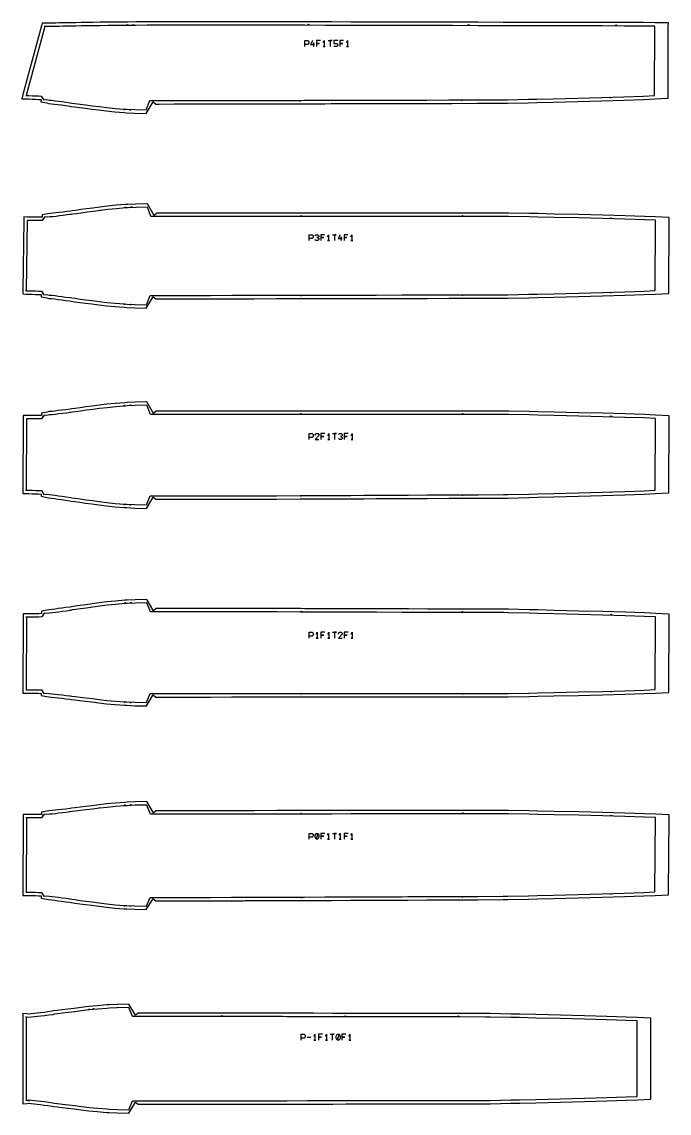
# Model space of a CAD drawing. Header units: metres. Extents: x -13 to 17818, y -156 to 3259.
# Drawn here: x -13 to 1892, y -49 to 3164 of the extents above; entities that cross this region are included whole.
import ezdxf

# ---------------------------------------------------------------- set-up
doc = ezdxf.new("R2010")
doc.units = ezdxf.units.M

msp = doc.modelspace()

# ---------------------------------------------------------------- linework, layer by layer
at = {"layer": 'Marge'}
for points in [[(-0.319, 2937.451), (7.269, 2937.21), (17.763, 2936.858), (27.321, 2936.517), (35.966, 2936.148), (43.866, 2935.729), (43.382, 2928.961), (60.518, 2925.456), (65.681, 2924.275), (74.772, 2923.431), (83.552, 2922.353), (93.159, 2920.965), (103.93, 2919.534), (115.584, 2918.07), (128.093, 2916.342), (131.641, 2915.371), (142.357, 2914.211), (157.206, 2912.064), (174.228, 2909.835), (192.848, 2907.464), (213.213, 2904.822), (235.648, 2902.007), (260.557, 2899.415), (288.18, 2897.301), (295.261, 2896.943), (318.859, 2895.858), (352.944, 2894.991), (373.293, 2928.756), (381.201, 2922.427), (391.621, 2922.433), (434.978, 2922.484), (470.408, 2922.539), (484.809, 2922.562), (541.546, 2922.664), (604.026, 2922.785), (638.62, 2922.855), (643.774, 2922.866), (669.101, 2922.918), (735.48, 2923.07), (805.356, 2923.244), (817.957, 2923.276), (878.648, 2923.428), (897.434, 2923.474), (953.749, 2923.613), (992.456, 2923.71), (1028.876, 2923.802), (1103.762, 2923.996), (1122.243, 2924.045), (1178.829, 2924.195), (1243.489, 2924.363), (1253.508, 2924.39), (1328.301, 2924.579), (1402.752, 2924.772), (1416.526, 2924.809), (1477.451, 2926.248), (1503.382, 2926.875), (1551.066, 2928.053), (1623.778, 2929.924), (1694.236, 2931.863), (1759.498, 2933.838), (1816.651, 2935.856), (1849.517, 2937.538), (1888.979, 2939.559), (1889.005, 2947.391), (1889.69, 3151.816), (1889.724, 3161.867), (1849.711, 3161.95), (1817.047, 3162.018), (1760.019, 3162.137), (1694.869, 3162.272), (1624.521, 3162.416), (1551.918, 3162.565), (1504.304, 3162.677), (1478.415, 3162.737), (1417.78, 3162.893), (1404.022, 3162.928), (1329.661, 3163.1), (1254.962, 3163.257), (1244.955, 3163.28), (1180.376, 3163.432), (1123.86, 3163.575), (1105.4, 3163.622), (1030.603, 3163.794), (994.228, 3163.868), (955.567, 3163.946), (899.322, 3164.05), (880.56, 3164.085), (819.943, 3164.203), (807.358, 3164.228), (737.562, 3164.365), (671.258, 3164.446), (645.963, 3164.456), (640.815, 3164.458), (606.261, 3164.471), (543.855, 3164.472), (487.183, 3164.45), (472.799, 3164.435), (437.406, 3164.396), (394.093, 3164.301), (383.687, 3164.262), (366.5, 3164.199), (356.023, 3164.16), (322.165, 3163.978), (298.629, 3163.812), (291.798, 3163.764), (264.446, 3163.526), (239.737, 3163.27), (217.329, 3163.002), (196.929, 3162.73), (178.335, 3162.465), (161.43, 3162.213), (146.113, 3161.974), (136.905, 3161.823), (132.236, 3161.747), (119.599, 3161.533), (108.013, 3161.334), (97.351, 3161.149), (87.528, 3160.978), (78.443, 3160.824), (69.97, 3160.684), (62.041, 3160.556), (54.566, 3160.447), (47.02, 3160.338), (45.056, 3153.051), (-9.657, 2950.048), (-12.944, 2937.852)], [(-0.303, 2362.75), (7.294, 2362.52), (17.804, 2362.188), (27.377, 2361.866), (36.037, 2361.52), (43.953, 2361.126), (43.546, 2354.6), (60.569, 2351.212), (65.829, 2350.072), (74.91, 2349.266), (83.709, 2348.228), (93.331, 2346.887), (104.111, 2345.504), (115.773, 2344.087), (128.298, 2342.41), (131.874, 2341.459), (142.566, 2340.338), (157.441, 2338.243), (174.478, 2336.067), (193.116, 2333.747), (213.502, 2331.156), (235.959, 2328.391), (260.891, 2325.84), (288.539, 2323.757), (295.625, 2323.404), (319.248, 2322.332), (353.369, 2321.473), (373.716, 2354.981), (381.658, 2348.686), (392.09, 2348.694), (435.496, 2348.746), (470.965, 2348.798), (485.384, 2348.819), (542.186, 2348.911), (604.738, 2349.017), (639.372, 2349.078), (644.533, 2349.087), (669.888, 2349.132), (736.344, 2349.26), (806.302, 2349.403), (818.917, 2349.429), (879.679, 2349.553), (898.486, 2349.591), (954.867, 2349.706), (993.619, 2349.785), (1030.082, 2349.86), (1105.055, 2350.018), (1123.558, 2350.058), (1180.209, 2350.179), (1244.945, 2350.315), (1254.976, 2350.337), (1329.856, 2350.491), (1404.394, 2350.648), (1418.183, 2350.678), (1479.173, 2352.046), (1505.134, 2352.642), (1552.873, 2353.763), (1625.669, 2355.548), (1696.209, 2357.399), (1761.545, 2359.286), (1818.763, 2361.218), (1851.663, 2362.835), (1891.145, 2364.776), (1891.171, 2372.688), (1891.872, 2579.76), (1891.9, 2587.972), (1852.356, 2589.884), (1819.5, 2591.473), (1762.363, 2593.327), (1697.119, 2595.115), (1626.68, 2596.852), (1553.991, 2598.514), (1506.324, 2599.556), (1480.401, 2600.109), (1419.497, 2601.375), (1405.725, 2601.373), (1331.283, 2601.354), (1256.5, 2601.329), (1246.482, 2601.327), (1181.83, 2601.311), (1125.251, 2601.3), (1106.772, 2601.297), (1031.895, 2601.277), (995.48, 2601.265), (956.777, 2601.251), (900.469, 2601.228), (881.686, 2601.221), (821.002, 2601.198), (808.403, 2601.193), (738.535, 2601.168), (672.164, 2601.128), (646.841, 2601.106), (641.687, 2601.102), (607.098, 2601.072), (544.626, 2601.012), (487.896, 2600.95), (473.496, 2600.932), (438.072, 2600.887), (394.723, 2600.818), (384.305, 2600.797), (376.523, 2594.163), (356.689, 2628.817), (322.599, 2627.84), (298.986, 2626.677), (291.901, 2626.295), (264.245, 2624.092), (239.293, 2621.428), (216.812, 2618.566), (196.402, 2615.908), (177.741, 2613.544), (160.682, 2611.341), (145.803, 2609.235), (135.066, 2608.126), (131.51, 2607.169), (118.98, 2605.526), (107.31, 2604.165), (96.528, 2602.848), (86.917, 2601.583), (78.136, 2600.644), (69.044, 2599.966), (63.894, 2598.88), (46.712, 2595.828), (47.121, 2589.081), (39.282, 2588.972), (30.674, 2589), (21.133, 2589.139), (10.65, 2589.336), (3.06, 2589.503), (-7.02, 2589.724), (-7.158, 2579.643), (-10, 2372.882), (-10.135, 2363.046)], [(-0.205, 1775.268), (7.394, 1775.113), (17.881, 1774.857), (27.427, 1774.579), (36.043, 1774.232), (43.905, 1773.797), (43.674, 1767.154), (60.554, 1763.685), (65.812, 1762.474), (74.891, 1761.55), (83.696, 1760.397), (93.329, 1758.929), (104.118, 1757.409), (115.792, 1755.846), (128.334, 1754.019), (131.941, 1753.025), (142.619, 1751.787), (157.522, 1749.538), (174.578, 1747.196), (193.238, 1744.708), (213.651, 1741.953), (236.137, 1739.033), (261.095, 1736.338), (288.763, 1734.124), (295.859, 1733.743), (319.485, 1732.581), (353.615, 1731.626), (373.772, 1764.606), (381.689, 1758.269), (392.12, 1758.254), (435.536, 1758.261), (471.012, 1758.308), (485.429, 1758.327), (542.234, 1758.443), (604.785, 1758.596), (639.42, 1758.693), (644.58, 1758.708), (669.934, 1758.779), (736.392, 1759.021), (806.35, 1759.325), (818.964, 1759.38), (879.722, 1759.644), (898.528, 1759.724), (954.904, 1759.963), (993.655, 1760.134), (1030.115, 1760.295), (1105.085, 1760.645), (1123.588, 1760.736), (1180.236, 1761.013), (1244.966, 1761.319), (1254.996, 1761.367), (1329.868, 1761.702), (1404.403, 1762.051), (1418.193, 1762.119), (1479.176, 1763.657), (1505.133, 1764.322), (1552.867, 1765.568), (1625.656, 1767.526), (1696.192, 1769.545), (1761.526, 1771.59), (1818.743, 1773.661), (1851.642, 1775.357), (1891.097, 1777.391), (1891.127, 1785.191), (1891.933, 1996.059), (1891.964, 2004.264), (1852.422, 2006.2), (1819.528, 2007.81), (1762.323, 2009.695), (1697.001, 2011.515), (1626.477, 2013.286), (1553.697, 2014.982), (1505.97, 2016.045), (1480.015, 2016.609), (1419.032, 2017.901), (1405.244, 2017.902), (1330.71, 2017.902), (1255.834, 2017.898), (1245.804, 2017.898), (1181.072, 2017.899), (1124.424, 2017.902), (1105.922, 2017.903), (1030.953, 2017.903), (994.492, 2017.9), (955.742, 2017.897), (899.365, 2017.891), (880.559, 2017.889), (819.8, 2017.883), (807.186, 2017.882), (737.231, 2017.876), (670.779, 2017.857), (645.425, 2017.845), (640.265, 2017.842), (605.633, 2017.825), (543.084, 2017.789), (486.285, 2017.75), (471.868, 2017.737), (436.4, 2017.707), (392.997, 2017.657), (382.566, 2017.641), (374.72, 2011.12), (354.697, 2045.358), (320.569, 2044.417), (296.933, 2043.284), (289.842, 2042.912), (262.166, 2040.748), (237.202, 2038.119), (214.711, 2035.285), (194.293, 2032.646), (175.625, 2030.294), (158.559, 2028.094), (143.675, 2025.984), (132.928, 2024.867), (129.375, 2023.906), (116.838, 2022.245), (105.16, 2020.859), (94.369, 2019.512), (84.75, 2018.212), (75.96, 2017.234), (66.854, 2016.51), (61.709, 2015.391), (44.486, 2012.182), (44.95, 2005.37), (37.077, 2005.166), (28.441, 2005.067), (18.878, 2005.049), (8.374, 2005.064), (0.774, 2005.093), (-9.23, 2005.132), (-9.265, 1995.128), (-10, 1785.301), (-10.035, 1775.47)], [(-0.102, 1187.668), (7.498, 1187.59), (18.012, 1187.468), (27.587, 1187.337), (36.247, 1187.159), (44.156, 1186.911), (43.794, 1180.576), (60.782, 1177.462), (66.101, 1176.409), (75.171, 1175.727), (83.977, 1174.806), (93.606, 1173.589), (104.386, 1172.335), (116.053, 1171.048), (128.588, 1169.505), (132.19, 1168.597), (142.853, 1167.579), (157.749, 1165.622), (174.793, 1163.589), (193.443, 1161.416), (213.843, 1158.976), (236.311, 1156.357), (261.245, 1153.936), (288.89, 1151.956), (295.963, 1151.62), (319.589, 1150.599), (353.697, 1149.775), (373.806, 1182.305), (381.762, 1176.05), (392.193, 1176.054), (435.593, 1176.072), (471.058, 1176.088), (485.475, 1176.094), (542.273, 1176.12), (604.821, 1176.15), (639.451, 1176.167), (644.612, 1176.169), (669.966, 1176.181), (736.416, 1176.214), (806.368, 1176.249), (818.982, 1176.255), (879.741, 1176.285), (898.548, 1176.295), (954.925, 1176.323), (993.674, 1176.342), (1030.135, 1176.36), (1105.103, 1176.397), (1123.604, 1176.407), (1180.252, 1176.435), (1244.985, 1176.467), (1255.015, 1176.472), (1329.891, 1176.51), (1404.424, 1176.547), (1418.212, 1176.554), (1479.191, 1177.791), (1505.151, 1178.333), (1552.886, 1179.353), (1625.678, 1180.984), (1696.215, 1182.684), (1761.549, 1184.427), (1818.766, 1186.226), (1851.662, 1187.754), (1891.164, 1189.588), (1891.198, 1197.575), (1892.097, 1411.732), (1892.132, 1419.91), (1852.598, 1421.888), (1819.71, 1423.533), (1762.508, 1425.514), (1697.187, 1427.457), (1626.664, 1429.366), (1553.888, 1431.21), (1506.162, 1432.382), (1480.209, 1433.005), (1419.235, 1434.448), (1405.445, 1434.494), (1330.91, 1434.727), (1256.036, 1434.945), (1246.006, 1434.977), (1181.276, 1435.181), (1124.628, 1435.37), (1106.125, 1435.432), (1031.154, 1435.665), (994.694, 1435.768), (955.943, 1435.879), (899.566, 1436.03), (880.76, 1436.081), (820.002, 1436.25), (807.388, 1436.286), (737.429, 1436.481), (670.971, 1436.621), (645.617, 1436.654), (640.456, 1436.661), (605.822, 1436.706), (543.271, 1436.766), (486.467, 1436.8), (472.049, 1436.798), (436.574, 1436.795), (393.16, 1436.744), (382.729, 1436.717), (374.858, 1430.269), (354.863, 1463.569), (320.727, 1462.567), (297.093, 1461.374), (289.996, 1460.985), (262.315, 1458.737), (237.343, 1456.018), (214.84, 1453.084), (194.413, 1450.327), (175.74, 1447.847), (158.672, 1445.521), (143.761, 1443.292), (133.074, 1442.076), (129.468, 1441.089), (116.919, 1439.298), (105.24, 1437.778), (94.448, 1436.304), (84.814, 1434.886), (76.008, 1433.786), (66.928, 1432.925), (61.675, 1431.752), (44.767, 1428.438), (44.99, 1421.82), (37.144, 1421.489), (28.536, 1421.275), (18.993, 1421.155), (8.506, 1421.077), (0.905, 1421.053), (-9.019, 1421.022), (-9.063, 1411.097), (-10, 1197.711), (-10.044, 1187.769)], [(-0.187, 591.815), (7.408, 591.673), (17.893, 591.44), (27.438, 591.185), (36.056, 590.867), (43.924, 590.464), (43.767, 584.122), (60.5, 580.796), (65.858, 579.64), (74.91, 578.77), (83.721, 577.674), (93.355, 576.277), (104.134, 574.829), (115.797, 573.341), (128.335, 571.596), (131.97, 570.637), (142.596, 569.462), (157.502, 567.306), (174.543, 565.062), (193.188, 562.674), (213.587, 560.025), (236.055, 557.213), (260.987, 554.617), (288.627, 552.483), (295.709, 552.117), (319.318, 550.996), (353.417, 550.075), (373.53, 582.192), (381.478, 575.955), (391.902, 575.942), (435.289, 575.951), (470.742, 575.994), (485.151, 576.012), (541.92, 576.116), (604.433, 576.253), (639.045, 576.34), (644.202, 576.353), (669.541, 576.417), (735.957, 576.63), (805.872, 576.899), (818.478, 576.947), (879.199, 577.18), (897.994, 577.25), (954.336, 577.461), (993.063, 577.612), (1029.501, 577.753), (1104.425, 578.061), (1122.916, 578.141), (1179.529, 578.385), (1244.22, 578.654), (1254.244, 578.696), (1329.071, 578.991), (1403.56, 579.298), (1417.341, 579.358), (1478.283, 580.809), (1504.226, 581.437), (1551.935, 582.614), (1624.686, 584.467), (1695.185, 586.379), (1760.486, 588.318), (1817.675, 590.284), (1850.555, 591.899), (1889.999, 593.837), (1890.063, 601.556), (1891.878, 820.71), (1891.949, 829.202), (1852.341, 831.031), (1819.461, 832.549), (1762.264, 834.315), (1696.95, 836.012), (1626.432, 837.659), (1553.657, 839.234), (1505.932, 840.216), (1479.978, 840.737), (1419.006, 841.927), (1405.218, 841.917), (1330.683, 841.864), (1255.804, 841.81), (1245.774, 841.803), (1181.04, 841.758), (1124.39, 841.718), (1105.888, 841.705), (1030.917, 841.652), (994.455, 841.626), (955.705, 841.598), (899.326, 841.556), (880.518, 841.542), (819.758, 841.498), (807.143, 841.489), (737.189, 841.438), (670.736, 841.387), (645.381, 841.366), (640.221, 841.362), (605.589, 841.333), (543.039, 841.281), (486.24, 841.233), (471.822, 841.22), (436.356, 841.189), (392.955, 841.149), (382.524, 841.139), (374.635, 834.723), (354.674, 867.996), (320.552, 867.109), (296.915, 866.035), (289.835, 865.683), (262.169, 863.628), (237.213, 861.131), (214.726, 858.442), (194.31, 855.945), (175.644, 853.728), (158.585, 851.66), (143.687, 849.675), (132.991, 848.646), (129.405, 847.729), (116.866, 846.18), (105.193, 844.897), (94.408, 843.651), (84.783, 842.447), (75.982, 841.55), (66.901, 840.903), (61.64, 839.858), (44.554, 836.824), (44.955, 830.36), (37.068, 830.202), (28.421, 830.143), (18.851, 830.157), (8.341, 830.2), (0.741, 830.245), (-9.288, 830.305), (-9.319, 820.276), (-10, 601.844), (-10.031, 591.999)], [(1.266, -20.928), (8.749, -19.973), (14.05, -21.074), (23.117, -21.834), (31.92, -22.832), (41.546, -24.135), (52.326, -25.484), (63.991, -26.872), (76.526, -28.522), (80.133, -29.462), (90.795, -30.567), (105.692, -32.642), (122.737, -34.803), (141.387, -37.11), (161.789, -39.689), (184.26, -42.447), (209.197, -45), (236.843, -47.101), (243.922, -47.461), (267.539, -48.561), (301.64, -49.468), (321.681, -16.698), (329.59, -23.034), (340.015, -23.045), (383.396, -23.061), (418.845, -23.055), (433.254, -23.052), (490.022, -23.024), (552.535, -22.982), (587.147, -22.952), (592.304, -22.948), (617.644, -22.926), (684.058, -22.845), (753.973, -22.736), (766.58, -22.717), (827.303, -22.622), (846.098, -22.594), (902.443, -22.509), (941.17, -22.448), (977.61, -22.39), (1052.535, -22.262), (1071.027, -22.229), (1127.642, -22.127), (1192.336, -22.015), (1202.36, -21.997), (1277.191, -21.877), (1351.682, -21.749), (1365.462, -21.724), (1426.402, -20.402), (1452.343, -19.827), (1500.046, -18.745), (1572.788, -17.029), (1643.277, -15.247), (1708.566, -13.426), (1765.742, -11.558), (1798.614, -9.989), (1838.137, -8.102), (1838.137, 0), (1838.137, 222.007), (1838.136, 230.109), (1798.614, 231.996), (1765.742, 233.565), (1708.566, 235.433), (1643.277, 237.253), (1572.788, 239.035), (1500.046, 240.751), (1452.343, 241.833), (1426.402, 242.407), (1365.462, 243.729), (1351.681, 243.754), (1277.191, 243.882), (1202.359, 244.002), (1192.335, 244.019), (1127.641, 244.131), (1071.026, 244.233), (1052.535, 244.267), (977.609, 244.394), (941.17, 244.452), (902.442, 244.513), (846.098, 244.597), (827.303, 244.625), (766.58, 244.72), (753.973, 244.739), (684.058, 244.848), (617.643, 244.929), (592.304, 244.95), (587.146, 244.954), (552.534, 244.984), (490.021, 245.026), (433.253, 245.054), (418.844, 245.056), (383.395, 245.062), (340.014, 245.047), (329.589, 245.035), (321.68, 238.699), (301.639, 271.469), (267.538, 270.562), (243.922, 269.462), (236.843, 269.102), (209.197, 267.001), (184.259, 264.447), (161.788, 261.69), (141.387, 259.111), (122.736, 256.803), (105.691, 254.642), (90.794, 252.567), (80.133, 251.463), (76.525, 250.523), (63.991, 248.872), (52.325, 247.484), (41.546, 246.135), (31.919, 244.832), (23.116, 243.834), (14.05, 243.074), (8.749, 241.973), (1.266, 242.928), (-10, 244.367), (-10, 233.009), (-10, -11.009), (-10, -22.367)]]:
    msp.add_lwpolyline(points, close=True, dxfattribs=at)
at = {"layer": 'Patron'}
for points in [[(-0.001, 2947.446), (7.587, 2947.205), (18.098, 2946.852), (27.678, 2946.51), (36.392, 2946.139), (44.394, 2945.715), (51.758, 2934.424), (59.257, 2935.377), (67.197, 2934.159), (75.676, 2933.39), (84.765, 2932.279), (94.587, 2930.862), (105.247, 2929.447), (116.83, 2927.992), (129.461, 2926.249), (134.115, 2925.06), (143.326, 2924.164), (158.63, 2921.962), (175.526, 2919.751), (194.111, 2917.384), (214.499, 2914.739), (236.893, 2911.929), (261.591, 2909.361), (288.941, 2907.272), (295.761, 2906.931), (319.318, 2905.847), (353.197, 2904.988), (363.987, 2932.416), (381.195, 2932.427), (391.615, 2932.433), (434.966, 2932.484), (470.392, 2932.539), (484.793, 2932.562), (541.528, 2932.664), (604.007, 2932.785), (638.599, 2932.855), (643.754, 2932.866), (669.08, 2932.918), (735.457, 2933.07), (805.331, 2933.244), (817.932, 2933.276), (878.623, 2933.428), (897.409, 2933.474), (953.724, 2933.613), (992.431, 2933.71), (1028.851, 2933.802), (1103.736, 2933.996), (1122.217, 2934.045), (1178.802, 2934.195), (1243.463, 2934.363), (1253.482, 2934.389), (1328.276, 2934.579), (1402.726, 2934.772), (1416.499, 2934.809), (1477.215, 2936.246), (1503.141, 2936.872), (1550.819, 2938.05), (1623.52, 2939.921), (1693.961, 2941.859), (1759.195, 2943.833), (1816.298, 2945.849), (1849.005, 2947.525), (1849.69, 3151.95), (1817.026, 3152.018), (1759.998, 3152.137), (1694.849, 3152.272), (1624.501, 3152.416), (1551.895, 3152.565), (1504.281, 3152.677), (1478.389, 3152.737), (1417.755, 3152.893), (1403.999, 3152.928), (1329.64, 3153.1), (1254.939, 3153.257), (1244.932, 3153.28), (1180.351, 3153.432), (1123.834, 3153.576), (1105.377, 3153.622), (1030.583, 3153.794), (994.208, 3153.868), (955.549, 3153.946), (899.303, 3154.05), (880.54, 3154.085), (819.923, 3154.203), (807.339, 3154.228), (737.549, 3154.365), (671.255, 3154.446), (645.959, 3154.456), (640.811, 3154.458), (606.261, 3154.471), (543.859, 3154.472), (487.194, 3154.45), (472.81, 3154.435), (437.428, 3154.396), (394.13, 3154.301), (383.724, 3154.262), (366.537, 3154.199), (356.077, 3154.16), (322.235, 3153.978), (298.7, 3153.812), (291.885, 3153.764), (264.55, 3153.526), (239.856, 3153.271), (217.462, 3153.003), (197.071, 3152.731), (178.484, 3152.466), (161.586, 3152.214), (146.277, 3151.975), (137.069, 3151.825), (132.406, 3151.749), (119.771, 3151.535), (108.187, 3151.335), (97.524, 3151.15), (87.698, 3150.98), (78.608, 3150.825), (70.131, 3150.685), (62.187, 3150.557), (54.711, 3150.448)], [(-0.001, 2372.745), (7.596, 2372.516), (18.12, 2372.183), (27.712, 2371.861), (36.437, 2371.512), (44.449, 2371.114), (51.829, 2360.203), (59.336, 2361.136), (67.286, 2359.965), (75.775, 2359.228), (84.876, 2358.16), (94.709, 2356.791), (105.382, 2355.423), (116.979, 2354.015), (129.625, 2352.322), (134.285, 2351.164), (143.506, 2350.293), (158.829, 2348.147), (175.744, 2345.987), (194.351, 2343.67), (214.763, 2341.077), (237.182, 2338.316), (261.908, 2335.788), (289.289, 2333.729), (296.118, 2333.392), (319.701, 2332.321), (353.619, 2331.47), (364.422, 2358.672), (381.65, 2358.686), (392.082, 2358.694), (435.484, 2358.746), (470.951, 2358.798), (485.369, 2358.819), (542.17, 2358.911), (604.722, 2359.017), (639.354, 2359.078), (644.515, 2359.087), (669.871, 2359.132), (736.325, 2359.26), (806.281, 2359.403), (818.896, 2359.429), (879.658, 2359.553), (898.466, 2359.591), (954.847, 2359.706), (993.599, 2359.785), (1030.061, 2359.86), (1105.034, 2360.018), (1123.536, 2360.058), (1180.188, 2360.179), (1244.924, 2360.315), (1254.955, 2360.337), (1329.835, 2360.491), (1404.373, 2360.648), (1418.162, 2360.678), (1478.948, 2362.043), (1504.905, 2362.639), (1552.638, 2363.761), (1625.424, 2365.545), (1695.947, 2367.395), (1761.257, 2369.282), (1818.426, 2371.213), (1851.172, 2372.823), (1851.872, 2579.896), (1819.176, 2581.478), (1762.089, 2583.331), (1696.872, 2585.118), (1626.452, 2586.854), (1553.773, 2588.516), (1506.11, 2589.559), (1480.193, 2590.111), (1419.499, 2591.375), (1405.728, 2591.373), (1331.286, 2591.354), (1256.502, 2591.329), (1246.485, 2591.327), (1181.832, 2591.311), (1125.253, 2591.3), (1106.775, 2591.297), (1031.899, 2591.277), (995.483, 2591.265), (956.781, 2591.251), (900.473, 2591.228), (881.69, 2591.221), (821.006, 2591.198), (808.407, 2591.193), (738.541, 2591.168), (672.173, 2591.128), (646.849, 2591.106), (641.696, 2591.102), (607.107, 2591.072), (544.637, 2591.012), (487.909, 2590.95), (473.509, 2590.932), (438.088, 2590.887), (394.743, 2590.818), (384.324, 2590.797), (367.118, 2590.763), (356.975, 2618.821), (323.091, 2617.852), (299.519, 2616.691), (292.693, 2616.327), (265.305, 2614.149), (240.556, 2611.508), (218.103, 2608.65), (197.658, 2605.987), (179.021, 2603.627), (162.076, 2601.439), (146.722, 2599.277), (137.493, 2598.425), (132.809, 2597.253), (120.138, 2595.594), (108.522, 2594.239), (97.83, 2592.933), (87.974, 2591.639), (78.86, 2590.67), (70.364, 2590.054), (62.395, 2588.993), (54.926, 2590.124), (47.258, 2579.082), (39.248, 2578.972), (30.529, 2579.002), (20.945, 2579.141), (10.43, 2579.339), (2.841, 2579.505)], [(0, 1785.266), (7.599, 1785.111), (18.125, 1784.854), (27.719, 1784.575), (36.444, 1784.224), (44.457, 1783.781), (51.942, 1772.779), (59.436, 1773.622), (67.392, 1772.349), (75.884, 1771.501), (84.99, 1770.312), (94.833, 1768.816), (105.514, 1767.311), (117.119, 1765.758), (129.776, 1763.914), (134.445, 1762.707), (143.671, 1761.731), (159.008, 1759.427), (175.937, 1757.103), (194.559, 1754.621), (214.988, 1751.863), (237.425, 1748.949), (262.167, 1746.28), (289.56, 1744.092), (296.389, 1743.729), (319.977, 1742.569), (353.894, 1741.622), (364.477, 1768.294), (381.704, 1768.269), (392.135, 1768.254), (435.534, 1768.261), (470.999, 1768.308), (485.416, 1768.327), (542.213, 1768.443), (604.761, 1768.596), (639.392, 1768.693), (644.552, 1768.708), (669.906, 1768.779), (736.355, 1769.021), (806.307, 1769.325), (818.921, 1769.38), (879.679, 1769.644), (898.485, 1769.724), (954.862, 1769.963), (993.611, 1770.134), (1030.071, 1770.294), (1105.039, 1770.645), (1123.539, 1770.736), (1180.187, 1771.013), (1244.919, 1771.319), (1254.949, 1771.366), (1329.824, 1771.702), (1404.356, 1772.051), (1418.144, 1772.119), (1478.923, 1773.654), (1504.877, 1774.318), (1552.606, 1775.565), (1625.387, 1777.523), (1695.906, 1779.541), (1761.213, 1781.585), (1818.381, 1783.654), (1851.127, 1785.344), (1851.933, 1996.212), (1819.199, 1997.816), (1762.044, 1999.699), (1696.75, 2001.519), (1626.244, 2003.289), (1553.475, 2004.985), (1505.753, 2006.048), (1479.803, 2006.611), (1419.031, 2007.901), (1405.244, 2007.902), (1330.71, 2007.902), (1255.834, 2007.898), (1245.804, 2007.898), (1181.072, 2007.899), (1124.423, 2007.902), (1105.922, 2007.903), (1030.954, 2007.903), (994.493, 2007.9), (955.744, 2007.897), (899.366, 2007.891), (880.559, 2007.889), (819.801, 2007.883), (807.187, 2007.882), (737.234, 2007.876), (670.784, 2007.857), (645.43, 2007.845), (640.27, 2007.842), (605.639, 2007.825), (543.091, 2007.789), (486.294, 2007.75), (471.876, 2007.737), (436.412, 2007.707), (393.013, 2007.657), (382.581, 2007.641), (365.354, 2007.615), (354.972, 2035.361), (321.048, 2034.429), (297.453, 2033.298), (290.621, 2032.942), (263.213, 2030.802), (238.452, 2028.197), (215.993, 2025.368), (195.544, 2022.725), (176.903, 2020.376), (159.955, 2018.192), (144.601, 2016.027), (135.367, 2015.169), (130.688, 2013.992), (118.016, 2012.314), (106.399, 2010.936), (95.705, 2009.602), (85.85, 2008.273), (76.733, 2007.264), (68.233, 2006.606), (60.265, 2005.496), (52.775, 2006.59), (45.208, 1995.373), (37.19, 1995.166), (28.461, 1995.067), (18.864, 1995.049), (8.336, 1995.064), (0.735, 1995.093)], [(0, 1197.667), (7.6, 1197.59), (18.128, 1197.467), (27.724, 1197.336), (36.452, 1197.157), (44.469, 1196.906), (51.95, 1186.363), (59.448, 1187.372), (67.407, 1186.323), (75.903, 1185.7), (85.012, 1184.752), (94.857, 1183.51), (105.541, 1182.268), (117.149, 1180.988), (129.809, 1179.43), (134.479, 1178.332), (143.706, 1177.542), (159.045, 1175.537), (175.977, 1173.519), (194.601, 1171.348), (215.031, 1168.905), (237.469, 1166.29), (262.211, 1163.889), (289.603, 1161.93), (296.433, 1161.609), (320.02, 1160.59), (353.938, 1159.773), (364.531, 1186.044), (381.758, 1186.05), (392.189, 1186.054), (435.589, 1186.072), (471.053, 1186.088), (485.471, 1186.094), (542.268, 1186.12), (604.816, 1186.15), (639.447, 1186.167), (644.607, 1186.169), (669.961, 1186.181), (736.411, 1186.214), (806.363, 1186.249), (818.977, 1186.255), (879.736, 1186.285), (898.543, 1186.295), (954.92, 1186.323), (993.669, 1186.342), (1030.13, 1186.36), (1105.098, 1186.397), (1123.599, 1186.407), (1180.247, 1186.435), (1244.98, 1186.467), (1255.01, 1186.472), (1329.886, 1186.51), (1404.419, 1186.547), (1418.207, 1186.554), (1478.988, 1187.789), (1504.942, 1188.33), (1552.672, 1189.351), (1625.454, 1190.981), (1695.974, 1192.681), (1761.283, 1194.423), (1818.452, 1196.221), (1851.198, 1197.743), (1852.098, 1411.9), (1819.364, 1413.539), (1762.21, 1415.519), (1696.917, 1417.461), (1626.411, 1419.369), (1553.643, 1421.213), (1505.921, 1422.385), (1479.972, 1423.008), (1419.201, 1424.448), (1405.414, 1424.494), (1330.881, 1424.727), (1256.005, 1424.945), (1245.975, 1424.977), (1181.243, 1425.181), (1124.595, 1425.37), (1106.094, 1425.432), (1031.126, 1425.665), (994.665, 1425.768), (955.916, 1425.879), (899.539, 1426.03), (880.732, 1426.081), (819.974, 1426.25), (807.36, 1426.286), (737.408, 1426.481), (670.958, 1426.621), (645.604, 1426.654), (640.443, 1426.661), (605.813, 1426.706), (543.265, 1426.766), (486.467, 1426.8), (472.05, 1426.798), (436.585, 1426.795), (393.186, 1426.744), (382.755, 1426.717), (365.528, 1426.671), (355.155, 1453.573), (321.231, 1452.58), (297.636, 1451.389), (290.804, 1451.017), (263.397, 1448.796), (238.636, 1446.102), (216.178, 1443.173), (195.73, 1440.414), (177.09, 1437.939), (160.144, 1435.63), (144.791, 1433.345), (135.558, 1432.389), (130.88, 1431.189), (118.21, 1429.382), (106.594, 1427.87), (95.902, 1426.41), (86.048, 1424.962), (76.933, 1423.829), (68.435, 1423.039), (60.468, 1421.825), (52.981, 1422.735), (45.409, 1411.829), (37.392, 1411.492), (28.663, 1411.276), (19.066, 1411.155), (8.537, 1411.077), (0.937, 1411.053)], [(0, 601.813), (7.595, 601.671), (18.115, 601.437), (27.704, 601.182), (36.425, 600.86), (44.434, 600.451), (51.919, 589.914), (59.409, 590.736), (67.362, 589.526), (75.85, 588.726), (84.951, 587.598), (94.789, 586.174), (105.464, 584.74), (117.063, 583.261), (129.713, 581.501), (134.38, 580.342), (143.6, 579.412), (158.928, 577.204), (175.848, 574.976), (194.458, 572.593), (214.874, 569.942), (237.297, 567.136), (262.022, 564.564), (289.396, 562.453), (296.221, 562.103), (319.792, 560.985), (353.687, 560.072), (364.273, 585.975), (381.49, 585.955), (391.914, 585.942), (435.287, 585.951), (470.73, 585.994), (485.139, 586.012), (541.901, 586.116), (604.411, 586.253), (639.02, 586.34), (644.177, 586.353), (669.516, 586.417), (735.925, 586.63), (805.834, 586.899), (818.44, 586.947), (879.161, 587.18), (897.956, 587.25), (954.298, 587.461), (993.024, 587.611), (1029.462, 587.753), (1104.384, 588.061), (1122.873, 588.141), (1179.486, 588.385), (1244.178, 588.654), (1254.202, 588.696), (1329.032, 588.991), (1403.519, 589.298), (1417.298, 589.358), (1478.045, 590.806), (1503.985, 591.434), (1551.688, 592.611), (1624.431, 594.464), (1694.914, 596.376), (1760.189, 598.313), (1817.331, 600.278), (1850.064, 601.887), (1851.88, 821.042), (1819.152, 822.554), (1762.005, 824.318), (1696.716, 826.015), (1626.215, 827.662), (1553.451, 829.236), (1505.731, 830.218), (1479.782, 830.739), (1419.013, 831.927), (1405.225, 831.917), (1330.69, 831.864), (1255.811, 831.81), (1245.781, 831.803), (1181.047, 831.758), (1124.397, 831.718), (1105.895, 831.705), (1030.924, 831.652), (994.463, 831.626), (955.712, 831.598), (899.333, 831.556), (880.526, 831.542), (819.765, 831.498), (807.151, 831.489), (737.196, 831.438), (670.744, 831.387), (645.389, 831.366), (640.229, 831.362), (605.597, 831.333), (543.048, 831.281), (486.249, 831.233), (471.831, 831.22), (436.365, 831.189), (392.965, 831.149), (382.533, 831.139), (365.306, 831.122), (354.933, 857.999), (321.006, 857.119), (297.408, 856.048), (290.575, 855.71), (263.164, 853.677), (238.401, 851.201), (215.94, 848.516), (195.489, 846.015), (176.847, 843.801), (159.898, 841.747), (144.543, 839.712), (135.309, 838.919), (130.63, 837.804), (117.958, 836.239), (106.34, 834.963), (95.646, 833.728), (85.791, 832.498), (76.674, 831.574), (68.174, 830.984), (60.206, 829.961), (52.716, 831.046), (45.154, 820.362), (37.136, 820.203), (28.407, 820.143), (18.81, 820.157), (8.282, 820.2), (0.681, 820.245)], [(0, -11.009), (7.483, -10.053), (15.441, -11.171), (23.934, -11.868), (33.041, -12.895), (42.885, -14.225), (53.567, -15.561), (65.173, -16.942), (77.831, -18.608), (82.502, -19.747), (91.727, -20.611), (107.065, -22.737), (123.994, -24.882), (142.615, -27.186), (163.043, -29.768), (185.478, -32.521), (210.215, -35.052), (237.6, -37.129), (244.426, -37.474), (268.004, -38.572), (301.905, -39.471), (312.383, -13.015), (329.6, -13.034), (340.025, -13.045), (383.399, -13.061), (418.843, -13.055), (433.252, -13.052), (490.017, -13.024), (552.528, -12.982), (587.138, -12.952), (592.296, -12.948), (617.635, -12.926), (684.046, -12.845), (753.958, -12.736), (766.565, -12.717), (827.288, -12.622), (846.083, -12.594), (902.428, -12.509), (941.155, -12.448), (977.594, -12.39), (1052.518, -12.263), (1071.009, -12.229), (1127.624, -12.127), (1192.318, -12.015), (1202.343, -11.997), (1277.175, -11.877), (1351.665, -11.749), (1365.444, -11.724), (1426.185, -10.404), (1452.122, -9.83), (1499.82, -8.748), (1572.552, -7.032), (1643.024, -5.25), (1708.288, -3.43), (1765.416, -1.563), (1798.137, 0), (1798.137, 222.007), (1765.415, 223.57), (1708.287, 225.437), (1643.024, 227.256), (1572.552, 229.038), (1499.819, 230.754), (1452.121, 231.835), (1426.184, 232.41), (1365.444, 233.729), (1351.664, 233.754), (1277.174, 233.882), (1202.342, 234.002), (1192.318, 234.019), (1127.623, 234.131), (1071.008, 234.233), (1052.518, 234.267), (977.593, 234.394), (941.154, 234.452), (902.427, 234.513), (846.083, 234.597), (827.287, 234.626), (766.564, 234.72), (753.957, 234.739), (684.046, 234.848), (617.635, 234.929), (592.295, 234.95), (587.138, 234.954), (552.527, 234.984), (490.016, 235.026), (433.252, 235.054), (418.843, 235.056), (383.399, 235.062), (340.025, 235.047), (329.6, 235.035), (312.383, 235.017), (301.904, 261.472), (268.003, 260.573), (244.426, 259.475), (237.599, 259.13), (210.215, 257.053), (185.477, 254.522), (163.042, 251.769), (142.615, 249.187), (123.993, 246.882), (107.064, 244.737), (91.727, 242.611), (82.502, 241.747), (77.83, 240.608), (65.172, 238.943), (53.567, 237.562), (42.884, 236.225), (33.04, 234.895), (23.933, 233.868), (15.441, 233.172), (7.482, 232.054), (0, 233.009)]]:
    msp.add_lwpolyline(points, close=True, dxfattribs=at)
at = {"layer": 'Repers points'}
for p, q in [((54.711, 3150.448), (54.685, 3152.248)), ((137.069, 3151.825), (137.039, 3153.625)), ((223.452, 3153.075), (223.43, 3154.875)), ((400.887, 3154.316), (400.883, 3156.116)), ((589.343, 3154.471), (589.343, 3156.271)), ((1071.95, 3153.699), (1071.954, 3155.499)), ((0, 2947.525), (-0.076, 2945.727)), ((48.665, 2939.167), (47.157, 2938.183)), ((48.665, 2939.167), (47.157, 2938.183)), ((128.401, 2926.395), (128.155, 2924.612)), ((374.175, 2932.422), (374.176, 2930.622)), ((563.977, 2932.707), (563.98, 2930.907)), ((1050.03, 2933.857), (1050.034, 2932.057)), ((214.584, 2914.729), (214.36, 2912.943)), ((217.899, 2608.623), (217.666, 2610.408)), ((51.722, 2585.51), (50.243, 2586.537)), ((51.722, 2585.51), (50.243, 2586.537)), ((131.694, 2597.107), (131.46, 2598.892)), ((376.452, 2590.782), (376.449, 2592.582)), ((566.254, 2591.033), (566.252, 2592.833)), ((1052.308, 2591.283), (1052.308, 2593.083)), ((0, 2372.823), (-1.798, 2372.914)), ((-0.001, 2372.745), (-0.055, 2370.946)), ((48.832, 2364.634), (47.341, 2363.625)), ((48.832, 2364.634), (47.341, 2363.625)), ((128.914, 2352.417), (128.675, 2350.633)), ((375.247, 2358.681), (375.248, 2356.881)), ((565.251, 2358.95), (565.254, 2357.15)), ((1051.824, 2359.906), (1051.828, 2358.106)), ((215.229, 2341.019), (215.009, 2339.233)), ((215.826, 2025.346), (215.595, 2027.131)), ((49.586, 2001.862), (48.094, 2002.869)), ((49.586, 2001.862), (48.094, 2002.869)), ((129.527, 2013.839), (129.291, 2015.623)), ((375.034, 2007.63), (375.031, 2009.43)), ((565.038, 2007.802), (565.037, 2009.602)), ((1051.612, 2007.903), (1051.612, 2009.703)), ((0, 1785.344), (-1.799, 1785.415)), ((0, 1785.266), (-0.037, 1783.467)), ((48.852, 1777.321), (47.364, 1776.309)), ((48.852, 1777.321), (47.364, 1776.309)), ((375.264, 1768.278), (375.261, 1766.478)), ((565.247, 1768.499), (565.252, 1766.699)), ((1051.764, 1770.396), (1051.772, 1768.596)), ((128.772, 1764.061), (128.512, 1762.279)), ((214.968, 1751.866), (214.728, 1750.082)), ((49.866, 1418.249), (48.388, 1419.275)), ((49.866, 1418.249), (48.388, 1419.275)), ((129.881, 1431.047), (129.627, 1432.829)), ((216.089, 1443.161), (215.849, 1444.945)), ((376.027, 1426.699), (376.022, 1428.499)), ((566.011, 1426.745), (566.013, 1428.545)), ((1052.53, 1425.598), (1052.535, 1427.398)), ((0.937, 1411.053), (0.931, 1412.853)), ((0, 1197.667), (-0.019, 1195.867)), ((48.989, 1190.535), (47.521, 1189.493)), ((48.989, 1190.535), (47.521, 1189.493)), ((129.335, 1179.488), (129.115, 1177.702)), ((215.72, 1168.825), (215.512, 1167.037)), ((376.459, 1186.048), (376.46, 1184.248)), ((566.408, 1186.132), (566.409, 1184.332)), ((1052.839, 1186.371), (1052.84, 1184.571)), ((129.943, 837.719), (129.722, 839.505)), ((216.305, 848.559), (216.092, 850.347)), ((0.681, 820.245), (0.692, 822.045)), ((49.668, 826.74), (48.199, 827.78)), ((49.668, 826.74), (48.199, 827.78)), ((376.314, 831.133), (376.312, 832.933)), ((566.263, 831.301), (566.261, 833.101)), ((1052.694, 831.668), (1052.692, 833.468)), ((0, 601.813), (-0.034, 600.013)), ((48.95, 594.093), (47.483, 593.051)), ((48.95, 594.093), (47.483, 593.051)), ((129.11, 581.584), (128.862, 579.802)), ((376.212, 585.961), (376.21, 584.161)), ((566.044, 586.169), (566.048, 584.369)), ((1052.171, 587.846), (1052.178, 586.046)), ((215.308, 569.888), (215.085, 568.102)), ((264.197, 260.396), (264.113, 262.194)), ((0, 233.009), (0.227, 234.794)), ((62.81, 238.661), (62.597, 240.449)), ((128.559, 247.447), (128.338, 249.234)), ((390.981, 235.061), (390.981, 236.861)), ((761.732, 234.727), (761.735, 236.527)), ((0, -11.009), (0.228, -12.794)), ((0, -11.009), (0.228, -12.794)), ((0, -11.009), (0.228, -12.794)), ((0, -11.009), (0.228, -12.794)), ((0, -11.009), (0.228, -12.794)), ((0, -11.009), (0.228, -12.794))]:
    msp.add_line(p, q, dxfattribs=at)
at = {"layer": 'Repers suspente'}
for p, q in [((296.942, 3153.8), (295.421, 3156.789)), ((298.421, 3156.81), (296.942, 3153.8)), ((314.519, 3153.923), (312.998, 3156.913)), ((315.998, 3156.934), (314.519, 3153.923)), ((830.278, 3154.183), (828.784, 3157.186)), ((831.784, 3157.18), (830.278, 3154.183)), ((1301.934, 3153.158), (1300.441, 3156.161)), ((1303.441, 3156.155), (1301.934, 3153.158)), ((1735.718, 3152.187), (1734.225, 3155.19)), ((1737.225, 3155.184), (1735.718, 3152.187)), ((806.633, 2933.248), (805.14, 2930.244)), ((808.14, 2930.251), (806.633, 2933.248)), ((1281.656, 2934.461), (1280.164, 2931.457)), ((1283.164, 2931.465), (1281.656, 2934.461)), ((1718.438, 2942.6), (1717.029, 2939.556)), ((1720.028, 2939.647), (1718.438, 2942.6)), ((288.217, 2907.327), (286.493, 2904.45)), ((289.484, 2904.222), (288.217, 2907.327)), ((305.899, 2906.465), (304.263, 2903.537)), ((307.26, 2903.399), (305.899, 2906.465)), ((291.511, 2616.233), (289.778, 2619.104)), ((292.768, 2619.342), (291.511, 2616.233)), ((309.189, 2617.167), (307.543, 2620.09)), ((310.539, 2620.238), (309.189, 2617.167)), ((808.91, 2591.194), (807.409, 2594.193)), ((810.409, 2594.194), (808.91, 2591.194)), ((1283.936, 2591.338), (1282.435, 2594.338)), ((1285.435, 2594.339), (1283.936, 2591.338)), ((1720.739, 2584.464), (1719.322, 2587.504)), ((1722.32, 2587.421), (1720.739, 2584.464)), ((808.166, 2359.407), (806.672, 2356.404)), ((809.672, 2356.41), (808.166, 2359.407)), ((1283.699, 2360.396), (1282.205, 2357.393)), ((1285.205, 2357.399), (1283.699, 2360.396)), ((1720.956, 2368.118), (1719.544, 2365.075)), ((1722.542, 2365.162), (1720.956, 2368.118)), ((288.956, 2333.754), (287.235, 2330.875)), ((290.227, 2330.65), (288.956, 2333.754)), ((306.658, 2332.914), (305.023, 2329.985)), ((308.02, 2329.849), (306.658, 2332.914)), ((289.528, 2032.857), (287.799, 2035.731)), ((290.79, 2035.964), (289.528, 2032.857)), ((307.226, 2033.766), (305.584, 2036.691)), ((308.581, 2036.835), (307.226, 2033.766)), ((807.954, 2007.882), (806.454, 2010.882)), ((809.454, 2010.882), (807.954, 2007.882)), ((1283.487, 2007.899), (1281.987, 2010.899)), ((1284.987, 2010.899), (1283.487, 2007.899)), ((1720.754, 2000.85), (1719.339, 2003.89)), ((1722.337, 2003.807), (1720.754, 2000.85)), ((808.135, 1769.333), (806.648, 1766.327)), ((809.648, 1766.34), (808.135, 1769.333)), ((1283.611, 1771.495), (1282.124, 1768.488)), ((1285.124, 1768.502), (1283.611, 1771.495)), ((1720.8, 1780.32), (1719.394, 1777.275)), ((1722.393, 1777.368), (1720.8, 1780.32)), ((288.641, 1744.165), (286.907, 1741.294)), ((289.898, 1741.056), (288.641, 1744.165)), ((306.337, 1743.24), (304.691, 1740.317)), ((307.688, 1740.17), (306.337, 1743.24)), ((289.755, 1450.932), (288.018, 1453.801)), ((291.008, 1454.044), (289.755, 1450.932)), ((307.449, 1451.884), (305.8, 1454.805)), ((308.796, 1454.956), (307.449, 1451.884)), ((808.899, 1426.281), (807.408, 1429.286)), ((810.408, 1429.277), (808.899, 1426.281)), ((1284.378, 1424.863), (1282.887, 1427.867)), ((1285.887, 1427.858), (1284.378, 1424.863)), ((1721.581, 1416.727), (1720.171, 1419.77)), ((1723.169, 1419.681), (1721.581, 1416.727)), ((1721.791, 1193.37), (1720.371, 1190.331)), ((1723.37, 1190.411), (1721.791, 1193.37)), ((289.463, 1161.94), (287.753, 1159.055)), ((290.745, 1158.841), (289.463, 1161.94)), ((307.162, 1161.145), (305.534, 1158.213)), ((308.531, 1158.083), (307.162, 1161.145)), ((809.253, 1186.25), (807.754, 1183.249)), ((810.754, 1183.251), (809.253, 1186.25)), ((1284.646, 1186.487), (1283.148, 1183.486)), ((1286.148, 1183.488), (1284.646, 1186.487)), ((290.027, 855.67), (288.309, 858.551)), ((291.301, 858.772), (290.027, 855.67)), ((307.723, 856.516), (306.088, 859.445)), ((309.085, 859.581), (307.723, 856.516)), ((809.107, 831.49), (807.605, 834.489)), ((810.605, 834.491), (809.107, 831.49)), ((1284.501, 831.831), (1282.998, 834.83)), ((1285.998, 834.832), (1284.501, 831.831)), ((1721.65, 825.367), (1720.229, 828.405)), ((1723.228, 828.327), (1721.65, 825.367)), ((808.737, 586.91), (807.248, 583.904)), ((810.248, 583.916), (808.737, 586.91)), ((1283.833, 588.813), (1282.345, 585.807)), ((1285.345, 585.819), (1283.833, 588.813)), ((1720.683, 597.14), (1719.273, 594.097)), ((1722.271, 594.186), (1720.683, 597.14)), ((288.953, 562.487), (287.227, 559.612)), ((290.218, 559.381), (288.953, 562.487)), ((306.637, 561.609), (304.997, 558.684)), ((307.993, 558.541), (306.637, 561.609)), ((184.587, 254.413), (182.733, 257.208)), ((185.711, 257.573), (184.587, 254.413)), ((198.019, 255.805), (196.221, 258.637)), ((199.205, 258.942), (198.019, 255.805)), ((576.074, 234.964), (574.576, 237.965)), ((577.576, 237.963), (576.074, 234.964)), ((938.413, 234.456), (936.917, 237.458)), ((939.917, 237.453), (938.413, 234.456)), ((1271.657, 233.891), (1270.162, 236.893)), ((1273.162, 236.888), (1271.657, 233.891)), ((0, -11.009), (9.351, -12.839)), ((6.375, -13.219), (0, -11.009)), ((0, -11.009), (9.351, -12.839)), ((6.375, -13.219), (0, -11.009)), ((0, -11.009), (9.351, -12.839)), ((6.375, -13.219), (0, -11.009)), ((0, -11.009), (9.351, -12.839)), ((6.375, -13.219), (0, -11.009)), ((0, -11.009), (9.351, -12.839)), ((6.375, -13.219), (0, -11.009))]:
    msp.add_line(p, q, dxfattribs=at)
at = {"layer": 'Text'}
for p, q in [((819.897, 3092.191), (819.897, 3109.334)), ((819.897, 3109.334), (828.468, 3109.334)), ((828.468, 3097.906), (819.897, 3097.906)), ((828.468, 3109.334), (831.325, 3106.477)), ((831.325, 3100.763), (828.468, 3097.906)), ((831.325, 3106.477), (831.325, 3100.763)), ((842.754, 3109.334), (837.04, 3097.906)), ((837.04, 3097.906), (848.468, 3097.906)), ((845.611, 3097.906), (845.611, 3103.62)), ((845.611, 3103.62), (845.611, 3092.191)), ((848.468, 3097.906), (845.611, 3097.906)), ((865.611, 3109.334), (854.182, 3109.334)), ((854.182, 3109.334), (854.182, 3100.763)), ((854.182, 3100.763), (862.754, 3100.763)), ((862.754, 3100.763), (854.182, 3100.763)), ((854.182, 3100.763), (854.182, 3092.191)), ((874.182, 3103.62), (877.04, 3109.334)), ((877.04, 3092.191), (874.182, 3092.191)), ((874.182, 3092.191), (879.897, 3092.191)), ((877.04, 3109.334), (877.04, 3092.191)), ((888.468, 3109.334), (899.897, 3109.334)), ((899.897, 3109.334), (894.182, 3109.334)), ((894.182, 3109.334), (894.182, 3092.191)), ((917.04, 3109.334), (905.611, 3109.334)), ((905.611, 3109.334), (905.611, 3100.763)), ((905.611, 3100.763), (914.182, 3100.763)), ((914.182, 3092.191), (905.611, 3092.191)), ((914.182, 3100.763), (917.04, 3097.906)), ((917.04, 3095.049), (914.182, 3092.191)), ((917.04, 3097.906), (917.04, 3095.049)), ((934.182, 3109.334), (922.754, 3109.334)), ((922.754, 3109.334), (922.754, 3100.763)), ((922.754, 3100.763), (931.325, 3100.763)), ((931.325, 3100.763), (922.754, 3100.763)), ((922.754, 3100.763), (922.754, 3092.191)), ((942.754, 3103.62), (945.611, 3109.334)), ((945.611, 3092.191), (942.754, 3092.191)), ((942.754, 3092.191), (948.468, 3092.191)), ((945.611, 3109.334), (945.611, 3092.191)), ((832.546, 2520.287), (832.546, 2537.43)), ((832.546, 2537.43), (841.117, 2537.43)), ((841.117, 2526.002), (832.546, 2526.002)), ((841.117, 2537.43), (843.975, 2534.573)), ((843.975, 2528.859), (841.117, 2526.002)), ((843.975, 2534.573), (843.975, 2528.859)), ((849.689, 2534.573), (852.546, 2537.43)), ((852.546, 2520.287), (849.689, 2523.145)), ((852.546, 2537.43), (858.26, 2537.43)), ((858.26, 2520.287), (852.546, 2520.287)), ((858.26, 2528.859), (855.403, 2528.859)), ((855.403, 2528.859), (858.26, 2528.859)), ((858.26, 2537.43), (861.117, 2534.573)), ((861.117, 2531.716), (858.26, 2528.859)), ((858.26, 2528.859), (861.117, 2526.002)), ((861.117, 2523.145), (858.26, 2520.287)), ((861.117, 2534.573), (861.117, 2531.716)), ((861.117, 2526.002), (861.117, 2523.145)), ((878.26, 2537.43), (866.832, 2537.43)), ((866.832, 2537.43), (866.832, 2528.859)), ((866.832, 2528.859), (875.403, 2528.859)), ((875.403, 2528.859), (866.832, 2528.859)), ((866.832, 2528.859), (866.832, 2520.287)), ((886.832, 2531.716), (889.689, 2537.43)), ((889.689, 2520.287), (886.832, 2520.287)), ((886.832, 2520.287), (892.546, 2520.287)), ((889.689, 2537.43), (889.689, 2520.287)), ((901.117, 2537.43), (912.546, 2537.43)), ((912.546, 2537.43), (906.832, 2537.43)), ((906.832, 2537.43), (906.832, 2520.287)), ((923.975, 2537.43), (918.26, 2526.002)), ((918.26, 2526.002), (929.689, 2526.002)), ((926.832, 2526.002), (926.832, 2531.716)), ((926.832, 2531.716), (926.832, 2520.287)), ((929.689, 2526.002), (926.832, 2526.002)), ((946.832, 2537.43), (935.403, 2537.43)), ((935.403, 2537.43), (935.403, 2528.859)), ((935.403, 2528.859), (943.975, 2528.859)), ((943.975, 2528.859), (935.403, 2528.859)), ((935.403, 2528.859), (935.403, 2520.287)), ((955.403, 2531.716), (958.26, 2537.43)), ((958.26, 2520.287), (955.403, 2520.287)), ((955.403, 2520.287), (961.117, 2520.287)), ((958.26, 2537.43), (958.26, 2520.287)), ((833.023, 1934.846), (833.023, 1951.989)), ((833.023, 1951.989), (841.595, 1951.989)), ((841.595, 1940.56), (833.023, 1940.56)), ((841.595, 1951.989), (844.452, 1949.132)), ((844.452, 1943.418), (841.595, 1940.56)), ((844.452, 1949.132), (844.452, 1943.418)), ((850.166, 1949.132), (853.023, 1951.989)), ((850.166, 1946.275), (850.166, 1949.132)), ((861.595, 1946.275), (850.166, 1934.846)), ((850.166, 1934.846), (861.595, 1934.846)), ((853.023, 1951.989), (858.737, 1951.989)), ((858.737, 1951.989), (861.595, 1949.132)), ((861.595, 1949.132), (861.595, 1946.275)), ((878.737, 1951.989), (867.309, 1951.989)), ((867.309, 1951.989), (867.309, 1943.418)), ((867.309, 1943.418), (875.88, 1943.418)), ((875.88, 1943.418), (867.309, 1943.418)), ((867.309, 1943.418), (867.309, 1934.846)), ((887.309, 1946.275), (890.166, 1951.989)), ((890.166, 1934.846), (887.309, 1934.846)), ((887.309, 1934.846), (893.023, 1934.846)), ((890.166, 1951.989), (890.166, 1934.846)), ((901.595, 1951.989), (913.023, 1951.989)), ((913.023, 1951.989), (907.309, 1951.989)), ((907.309, 1951.989), (907.309, 1934.846)), ((918.737, 1949.132), (921.595, 1951.989)), ((921.595, 1934.846), (918.737, 1937.703)), ((921.595, 1951.989), (927.309, 1951.989)), ((927.309, 1934.846), (921.595, 1934.846)), ((927.309, 1943.418), (924.452, 1943.418)), ((924.452, 1943.418), (927.309, 1943.418)), ((927.309, 1951.989), (930.166, 1949.132)), ((930.166, 1946.275), (927.309, 1943.418)), ((927.309, 1943.418), (930.166, 1940.56)), ((930.166, 1937.703), (927.309, 1934.846)), ((930.166, 1949.132), (930.166, 1946.275)), ((930.166, 1940.56), (930.166, 1937.703)), ((947.309, 1951.989), (935.88, 1951.989)), ((935.88, 1951.989), (935.88, 1943.418)), ((935.88, 1943.418), (944.452, 1943.418)), ((944.452, 1943.418), (935.88, 1943.418)), ((935.88, 1943.418), (935.88, 1934.846)), ((955.88, 1946.275), (958.737, 1951.989)), ((958.737, 1934.846), (955.88, 1934.846)), ((955.88, 1934.846), (961.595, 1934.846)), ((958.737, 1951.989), (958.737, 1934.846)), ((833.031, 1349.779), (833.031, 1366.922)), ((833.031, 1366.922), (841.602, 1366.922)), ((841.602, 1355.493), (833.031, 1355.493)), ((841.602, 1366.922), (844.459, 1364.065)), ((844.459, 1358.35), (841.602, 1355.493)), ((844.459, 1364.065), (844.459, 1358.35)), ((853.031, 1361.207), (855.888, 1366.922)), ((855.888, 1366.922), (855.888, 1349.779)), ((878.745, 1366.922), (867.317, 1366.922)), ((867.317, 1366.922), (867.317, 1358.35)), ((867.317, 1358.35), (875.888, 1358.35)), ((875.888, 1358.35), (867.317, 1358.35)), ((867.317, 1358.35), (867.317, 1349.779)), ((887.317, 1361.207), (890.174, 1366.922)), ((890.174, 1366.922), (890.174, 1349.779)), ((901.602, 1366.922), (913.031, 1366.922)), ((913.031, 1366.922), (907.317, 1366.922)), ((907.317, 1366.922), (907.317, 1349.779)), ((918.745, 1364.065), (921.602, 1366.922)), ((918.745, 1361.207), (918.745, 1364.065)), ((930.174, 1361.207), (918.745, 1349.779)), ((921.602, 1366.922), (927.317, 1366.922)), ((927.317, 1366.922), (930.174, 1364.065)), ((930.174, 1364.065), (930.174, 1361.207)), ((947.317, 1366.922), (935.888, 1366.922)), ((935.888, 1366.922), (935.888, 1358.35)), ((935.888, 1358.35), (944.459, 1358.35)), ((944.459, 1358.35), (935.888, 1358.35)), ((935.888, 1358.35), (935.888, 1349.779)), ((955.888, 1361.207), (958.745, 1366.922)), ((958.745, 1366.922), (958.745, 1349.779)), ((855.888, 1349.779), (853.031, 1349.779)), ((853.031, 1349.779), (858.745, 1349.779)), ((890.174, 1349.779), (887.317, 1349.779)), ((887.317, 1349.779), (893.031, 1349.779)), ((918.745, 1349.779), (930.174, 1349.779)), ((958.745, 1349.779), (955.888, 1349.779)), ((955.888, 1349.779), (961.602, 1349.779)), ((832.784, 757.464), (832.784, 774.607)), ((832.784, 774.607), (841.356, 774.607)), ((841.356, 774.607), (844.213, 771.75)), ((844.213, 771.75), (844.213, 766.036)), ((849.927, 768.893), (852.784, 774.607)), ((852.784, 774.607), (858.498, 774.607)), ((858.498, 774.607), (852.784, 757.464)), ((858.498, 774.607), (861.356, 768.893)), ((878.498, 774.607), (867.07, 774.607)), ((867.07, 774.607), (867.07, 766.036)), ((887.07, 768.893), (889.927, 774.607)), ((889.927, 774.607), (889.927, 757.464)), ((901.356, 774.607), (912.784, 774.607)), ((912.784, 774.607), (907.07, 774.607)), ((907.07, 774.607), (907.07, 757.464)), ((921.356, 768.893), (924.213, 774.607)), ((924.213, 774.607), (924.213, 757.464)), ((947.07, 774.607), (935.641, 774.607)), ((935.641, 774.607), (935.641, 766.036)), ((955.641, 768.893), (958.498, 774.607)), ((958.498, 774.607), (958.498, 757.464)), ((841.356, 763.179), (832.784, 763.179)), ((844.213, 766.036), (841.356, 763.179)), ((849.927, 763.179), (849.927, 768.893)), ((852.784, 757.464), (849.927, 763.179)), ((858.498, 757.464), (852.784, 757.464)), ((861.356, 763.179), (858.498, 757.464)), ((861.356, 768.893), (861.356, 763.179)), ((867.07, 766.036), (875.641, 766.036)), ((875.641, 766.036), (867.07, 766.036)), ((867.07, 766.036), (867.07, 757.464)), ((889.927, 757.464), (887.07, 757.464)), ((887.07, 757.464), (892.784, 757.464)), ((924.213, 757.464), (921.356, 757.464)), ((921.356, 757.464), (927.07, 757.464)), ((935.641, 766.036), (944.213, 766.036)), ((944.213, 766.036), (935.641, 766.036)), ((935.641, 766.036), (935.641, 757.464)), ((958.498, 757.464), (955.641, 757.464)), ((955.641, 757.464), (961.356, 757.464)), ((809.162, 165.962), (809.162, 183.105)), ((809.162, 183.105), (817.733, 183.105)), ((817.733, 171.677), (809.162, 171.677)), ((817.733, 183.105), (820.59, 180.248)), ((820.59, 174.534), (817.733, 171.677)), ((820.59, 180.248), (820.59, 174.534)), ((826.304, 174.534), (837.733, 174.534)), ((846.304, 177.391), (849.162, 183.105)), ((849.162, 165.962), (846.304, 165.962)), ((846.304, 165.962), (852.019, 165.962)), ((849.162, 183.105), (849.162, 165.962)), ((872.019, 183.105), (860.59, 183.105)), ((860.59, 183.105), (860.59, 174.534)), ((860.59, 174.534), (869.162, 174.534)), ((869.162, 174.534), (860.59, 174.534)), ((860.59, 174.534), (860.59, 165.962)), ((880.59, 177.391), (883.447, 183.105)), ((883.447, 165.962), (880.59, 165.962)), ((880.59, 165.962), (886.304, 165.962)), ((883.447, 183.105), (883.447, 165.962)), ((894.876, 183.105), (906.304, 183.105)), ((906.304, 183.105), (900.59, 183.105)), ((900.59, 183.105), (900.59, 165.962)), ((912.019, 177.391), (914.876, 183.105)), ((912.019, 171.677), (912.019, 177.391)), ((914.876, 165.962), (912.019, 171.677)), ((914.876, 183.105), (920.59, 183.105)), ((920.59, 183.105), (914.876, 165.962)), ((920.59, 165.962), (914.876, 165.962)), ((920.59, 183.105), (923.447, 177.391)), ((923.447, 171.677), (920.59, 165.962)), ((923.447, 177.391), (923.447, 171.677)), ((940.59, 183.105), (929.162, 183.105)), ((929.162, 183.105), (929.162, 174.534)), ((929.162, 174.534), (937.733, 174.534)), ((937.733, 174.534), (929.162, 174.534)), ((929.162, 174.534), (929.162, 165.962)), ((949.162, 177.391), (952.019, 183.105)), ((952.019, 165.962), (949.162, 165.962)), ((949.162, 165.962), (954.876, 165.962)), ((952.019, 183.105), (952.019, 165.962))]:
    msp.add_line(p, q, dxfattribs=at)

doc.saveas('drawing.dxf')
